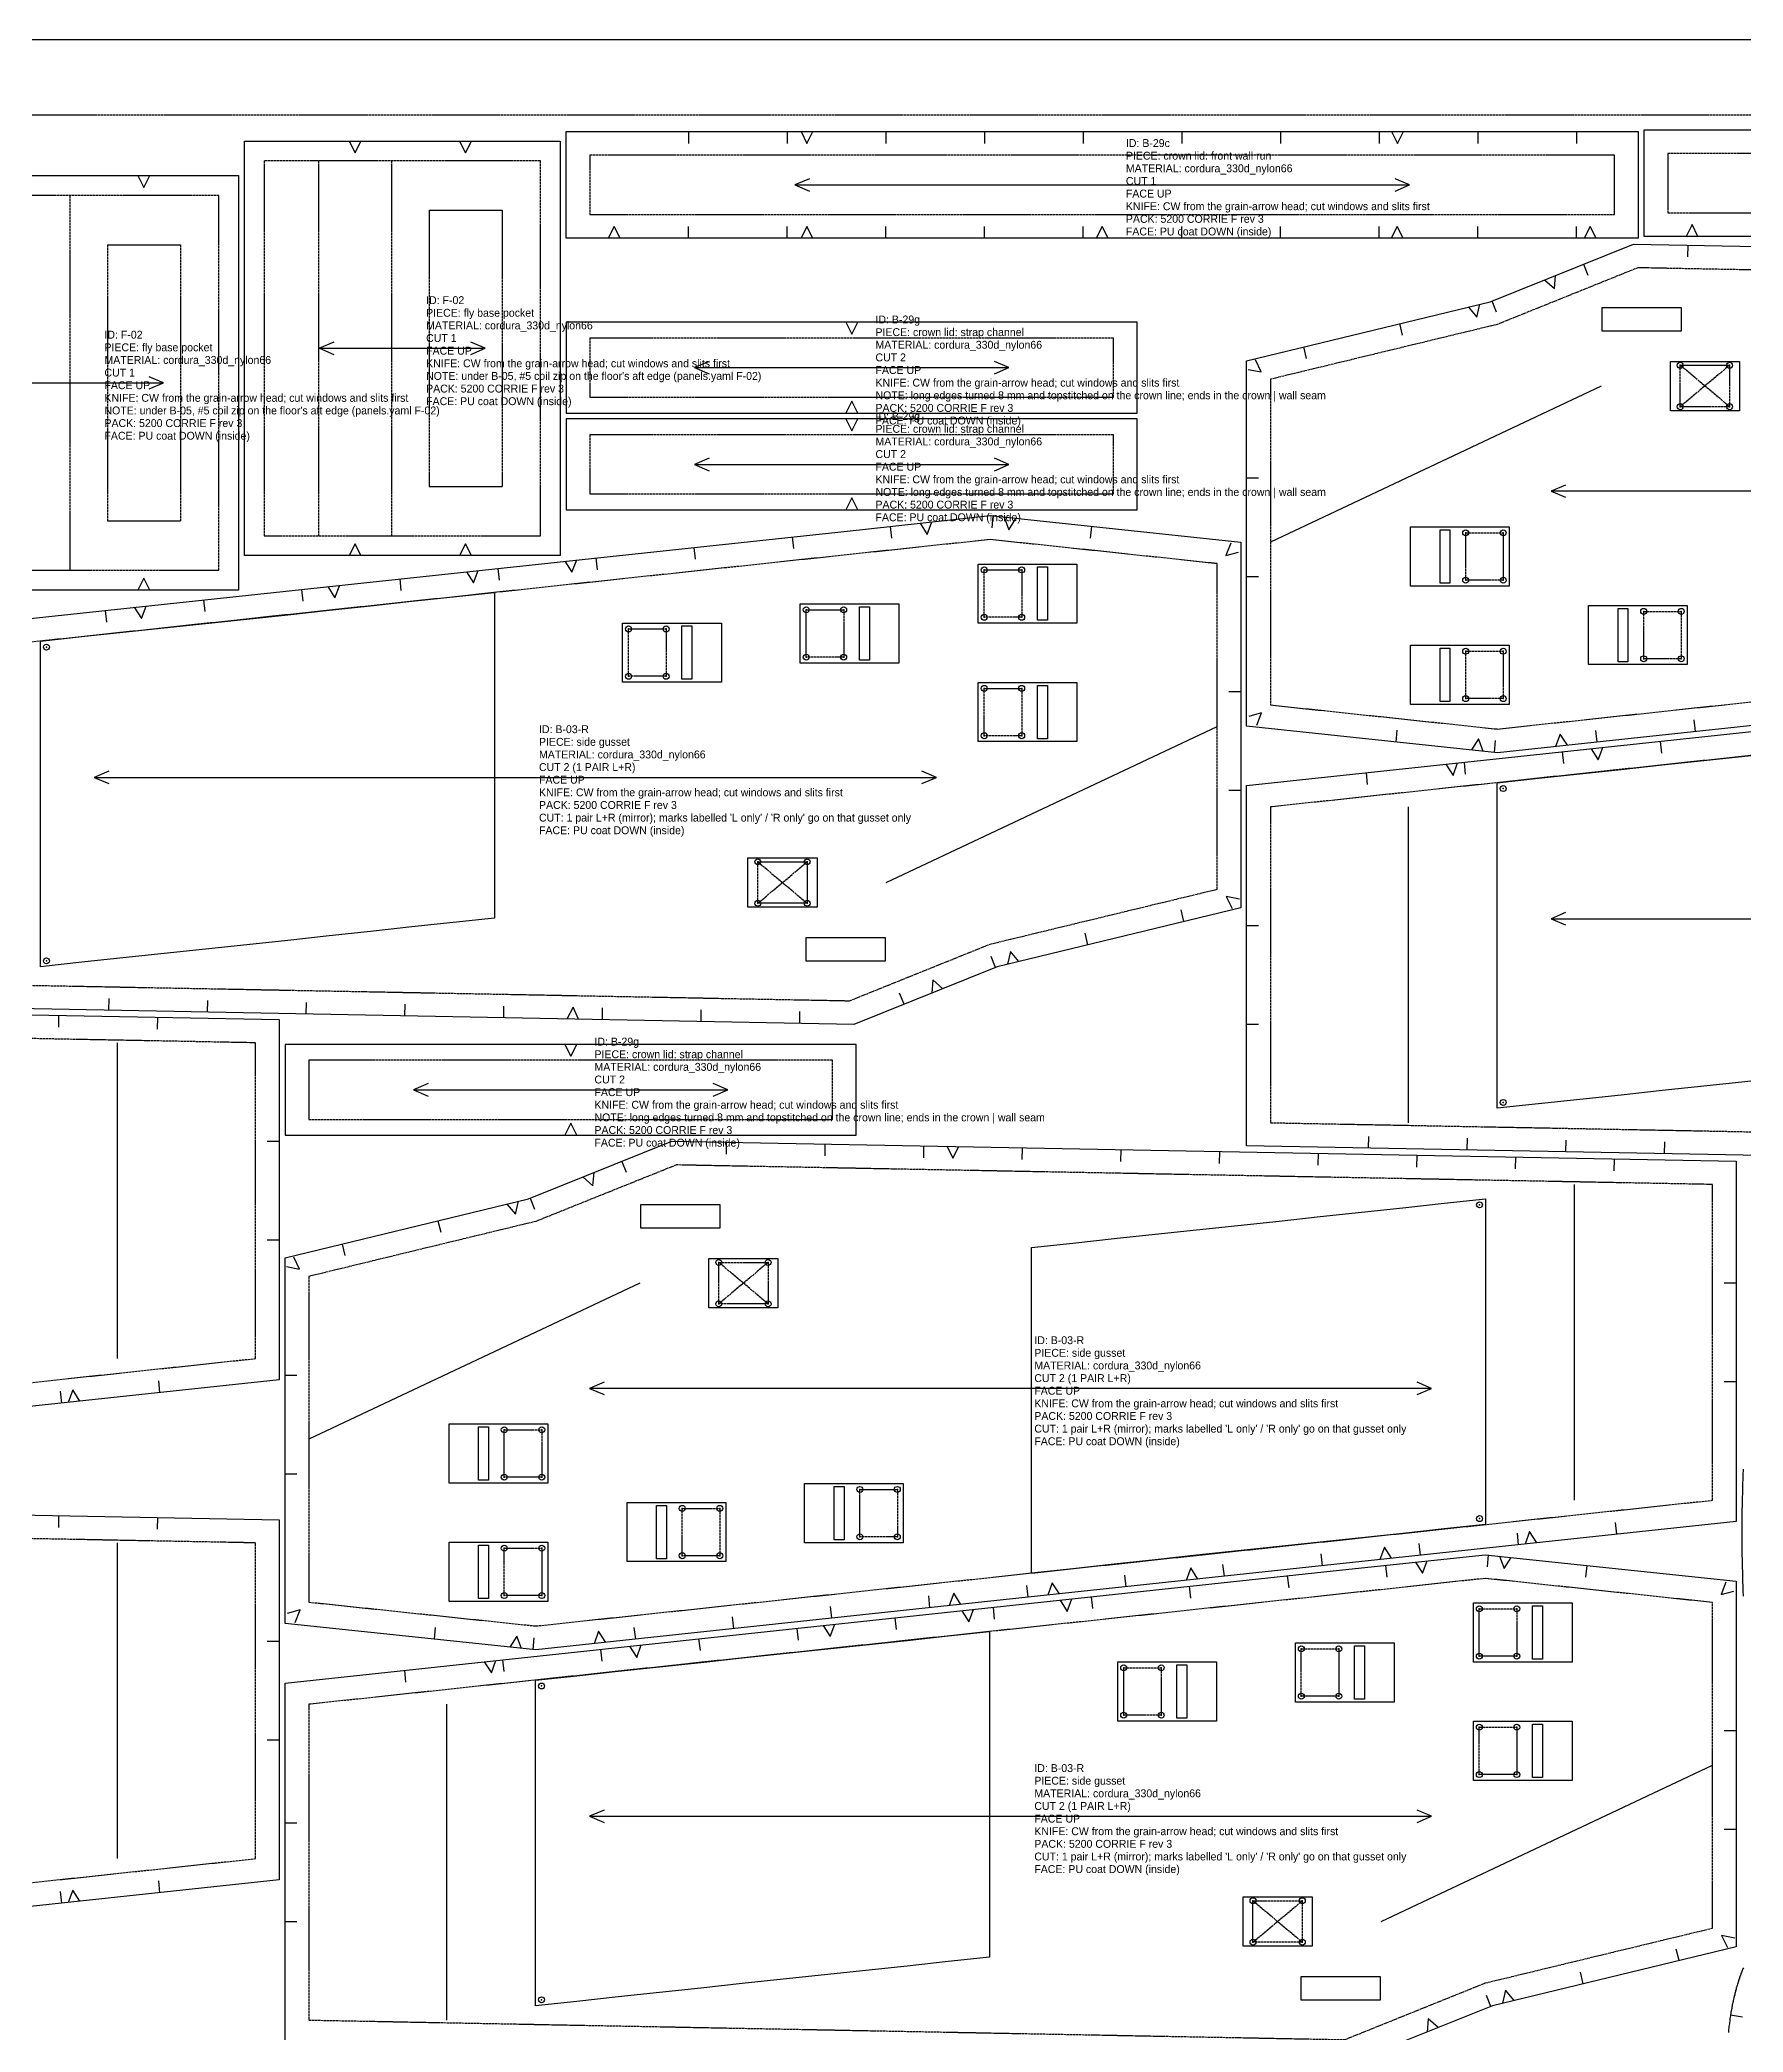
# Model space of a CAD drawing. Header units: millimetres. Extents: x 0 to 8058, y -22 to 1524.
# Drawn here: x 3226 to 4089, y 514 to 1524 of the extents above; entities that cross this region are included whole.
import ezdxf

# ---------------------------------------------------------------- set-up
doc = ezdxf.new("R2010")
doc.units = ezdxf.units.MM
doc.linetypes.add('DASHED', pattern=[1.524, 1.27, -0.254])
for name, color, linetype in [('CUT', 7, 'Continuous'), ('DRILL', 4, 'Continuous'), ('GRAIN', 5, 'Continuous'), ('INTERNAL', 6, 'Continuous'), ('NOTCH', 1, 'Continuous'), ('SEW', 3, 'Continuous'), ('TEXT', 2, 'Continuous')]:
    doc.layers.add(name, color=color, linetype=linetype)

msp = doc.modelspace()

# ---------------------------------------------------------------- linework, layer by layer
at = {"layer": 'CUT'}
for points in [[(3492.7, 1423.5), (3492.7, 1477.5), (4035.9, 1477.5), (4035.9, 1423.5)], [(4038.9, 1424.4), (4038.9, 1478.4), (4582.1, 1478.4), (4582.1, 1424.4)], [(3329.7, 1472.7), (3489.7, 1472.7), (3489.7, 1262.7), (3329.7, 1262.7)], [(3166.7, 1455.2), (3326.7, 1455.2), (3326.7, 1245.2), (3166.7, 1245.2)], [(4572.7, 1410.4), (4572.7, 1227.8), (4037, 1170.5), (3964.6, 1162.8), (3837.5, 1176.2), (3837.5, 1361.4), (3960.9, 1391.3), (4033.5, 1420.5)], [(3782.1, 1380.9), (3492.7, 1380.9), (3492.7, 1334.9), (3782.1, 1334.9)], [(3782.1, 1331.9), (3492.7, 1331.9), (3492.7, 1285.9), (3782.1, 1285.9)], [(3099.3, 1035.3), (3099.3, 1217.8), (3635, 1275.1), (3707.5, 1282.9), (3834.5, 1269.4), (3834.5, 1084.2), (3711.1, 1054.3), (3638.5, 1025.1)], [(3837.5, 963.6), (3837.5, 1146.1), (4373.2, 1203.4), (4445.7, 1211.2), (4572.7, 1197.7), (4572.7, 1012.5), (4449.4, 982.6), (4376.7, 953.4)], [(3347.2, 1027.6), (3347.2, 845), (2811.5, 787.7), (2739, 780), (2612, 793.4), (2612, 978.6), (2735.4, 1008.5), (2808, 1037.8)], [(3639.7, 1015), (3350.2, 1015), (3350.2, 969), (3639.7, 969)], [(4085.5, 955.8), (4085.5, 773.2), (3549.7, 715.9), (3477.3, 708.2), (3350.2, 721.6), (3350.2, 906.8), (3473.6, 936.7), (3546.3, 966)], [(3347.2, 774.1), (3347.2, 591.6), (2811.5, 534.3), (2739, 526.5), (2612, 539.9), (2612, 725.2), (2735.4, 755.1), (2808, 784.3)], [(3350.2, 508.8), (3350.2, 691.4), (3886, 748.7), (3958.4, 756.4), (4085.5, 743), (4085.5, 557.8), (3962.1, 527.9), (3889.5, 498.7)]]:
    msp.add_lwpolyline(points, close=True, dxfattribs=at)
at = {"layer": 'CUT', "linetype": 'CONTINUOUS'}
for points in [[(4057.7, 1388.4), (4057.7, 1376.4), (4017.7, 1376.4), (4017.7, 1388.4)], [(3614.3, 1057.2), (3614.3, 1069.2), (3654.3, 1069.2), (3654.3, 1057.2)], [(3570.5, 933.9), (3570.5, 921.9), (3530.5, 921.9), (3530.5, 933.9)], [(3865.2, 530.7), (3865.2, 542.7), (3905.2, 542.7), (3905.2, 530.7)]]:
    msp.add_lwpolyline(points, close=True, dxfattribs=at)
at = {"layer": 'CUT'}
for points in [[(4089.1, 799.8), (4089.1, 798.8), (4089, 797.7), (4089, 796.6), (4088.9, 795.5), (4088.9, 794.3), (4088.8, 793), (4088.8, 791.7), (4088.8, 790.3), (4088.7, 788.9), (4088.7, 787.3), (4088.6, 785.6), (4088.6, 783.7), (4088.6, 781.5), (4088.5, 779), (4088.5, 775.6), (4088.5, 767.6), (4088.5, 759.6), (4088.5, 756.3), (4088.6, 753.8), (4088.6, 751.6), (4088.6, 749.7), (4088.7, 748), (4088.7, 746.4), (4088.8, 744.9), (4088.8, 743.5), (4088.8, 742.2), (4088.9, 741), (4088.9, 739.8), (4089, 738.6), (4089, 737.5), (4089.1, 736.5), (4089.1, 735.4)], [(4089.2, 547.1), (4089, 546.6), (4088.8, 546.1), (4088.6, 545.7), (4088.4, 545.2), (4088.2, 544.7), (4088, 544.2), (4087.9, 543.7), (4087.7, 543.3), (4087.5, 542.8), (4087.3, 542.3), (4087.2, 541.8), (4087, 541.3), (4086.8, 540.8), (4086.7, 540.3), (4086.5, 539.8), (4086.4, 539.3), (4086.2, 538.8), (4086.1, 538.2), (4085.9, 537.7), (4085.7, 537.2), (4085.6, 536.7), (4085.5, 536.1), (4085.3, 535.6), (4085.2, 535.1), (4085, 534.5), (4084.9, 534), (4084.8, 533.4), (4084.6, 532.9), (4084.5, 532.3), (4084.4, 531.8), (4084.2, 531.2), (4084.1, 530.6), (4084, 530), (4083.9, 529.5), (4083.7, 528.9), (4083.6, 528.3), (4083.5, 527.7), (4083.4, 527.1), (4083.3, 526.5), (4083.2, 525.9), (4083.1, 525.2), (4082.9, 524.6), (4082.8, 524), (4082.7, 523.3), (4082.6, 522.7), (4082.5, 522), (4082.4, 521.4), (4082.3, 520.7), (4082.3, 520), (4082.2, 519.4), (4082.1, 518.7), (4082, 518), (4081.9, 517.3), (4081.8, 516.5), (4081.7, 515.8), (4081.7, 515.1), (4081.6, 514.3)]]:
    msp.add_lwpolyline(points, dxfattribs=at)
at = {"layer": 'DRILL'}
for centre in [(4057.2, 1359.1), (4082.2, 1359.1), (4057.2, 1338.1), (4082.2, 1338.1), (3948.5, 1274.2), (3967.5, 1274.2), (3704.5, 1255.4), (3723.5, 1255.4), (3948.5, 1250.2), (3967.5, 1250.2), (3614.3, 1235.2), (3633.3, 1235.2), (3704.5, 1231.4), (3723.5, 1231.4), (4038.7, 1234.4), (4057.7, 1234.4), (3524.3, 1225.5), (3543.3, 1225.5), (3229.3, 1216.3), (3614.3, 1211.2), (3633.3, 1211.2), (3948.5, 1214.2), (3967.5, 1214.2), (4038.7, 1210.4), (4057.7, 1210.4), (3524.3, 1201.5), (3543.3, 1201.5), (3704.5, 1195.4), (3723.5, 1195.4), (3948.5, 1190.2), (3967.5, 1190.2), (3704.5, 1171.4), (3723.5, 1171.4), (3967.5, 1144.6), (3589.8, 1107.5), (3614.8, 1107.5), (3589.8, 1086.5), (3614.8, 1086.5), (3229.3, 1057.3), (3967.5, 985.6), (3955.5, 933.7), (3570, 904.5), (3595, 904.5), (3570, 883.5), (3595, 883.5), (3461.3, 819.7), (3480.3, 819.7), (3461.3, 795.7), (3480.3, 795.7), (3641.5, 789.5), (3660.5, 789.5), (3551.5, 779.9), (3570.5, 779.9), (3955.5, 774.7), (3461.3, 759.7), (3480.3, 759.7), (3551.5, 755.9), (3570.5, 755.9), (3641.5, 765.5), (3660.5, 765.5), (3461.3, 735.7), (3480.3, 735.7), (3955.4, 729), (3974.4, 729), (3865.2, 708.7), (3884.2, 708.7), (3775.2, 699.1), (3794.2, 699.1), (3955.4, 705), (3974.4, 705), (3480.2, 689.9), (3775.2, 675.1), (3794.2, 675.1), (3865.2, 684.7), (3884.2, 684.7), (3955.4, 669), (3974.4, 669), (3955.4, 645), (3974.4, 645), (3840.7, 581.1), (3865.7, 581.1), (3840.7, 560.1), (3865.7, 560.1), (3480.2, 530.9)]:
    msp.add_circle(centre, 1.5, dxfattribs=at)
for p in [(4057.2, 1359.1), (4082.2, 1359.1), (4057.2, 1338.1), (4082.2, 1338.1), (3948.5, 1274.2), (3967.5, 1274.2), (3704.5, 1255.4), (3723.5, 1255.4), (3948.5, 1250.2), (3967.5, 1250.2), (3614.3, 1235.2), (3633.3, 1235.2), (4038.7, 1234.4), (4057.7, 1234.4), (3524.3, 1225.5), (3543.3, 1225.5), (3704.5, 1231.4), (3723.5, 1231.4), (3229.3, 1216.3), (3948.5, 1214.2), (3967.5, 1214.2), (3524.3, 1201.5), (3543.3, 1201.5), (3614.3, 1211.2), (3633.3, 1211.2), (4038.7, 1210.4), (4057.7, 1210.4), (3704.5, 1195.4), (3723.5, 1195.4), (3948.5, 1190.2), (3967.5, 1190.2), (3704.5, 1171.4), (3723.5, 1171.4), (3967.5, 1144.6), (3589.8, 1107.5), (3614.8, 1107.5), (3589.8, 1086.5), (3614.8, 1086.5), (3229.3, 1057.3), (3967.5, 985.6), (3955.5, 933.7), (3570, 904.5), (3595, 904.5), (3570, 883.5), (3595, 883.5), (3461.3, 819.7), (3480.3, 819.7), (3461.3, 795.7), (3480.3, 795.7), (3641.5, 789.5), (3660.5, 789.5), (3551.5, 779.9), (3570.5, 779.9), (3955.5, 774.7), (3461.3, 759.7), (3480.3, 759.7), (3641.5, 765.5), (3660.5, 765.5), (3551.5, 755.9), (3570.5, 755.9), (3461.3, 735.7), (3480.3, 735.7), (3955.4, 729), (3974.4, 729), (3865.2, 708.7), (3884.2, 708.7), (3775.2, 699.1), (3794.2, 699.1), (3955.4, 705), (3974.4, 705), (3480.2, 689.9), (3865.2, 684.7), (3884.2, 684.7), (3775.2, 675.1), (3794.2, 675.1), (3955.4, 669), (3974.4, 669), (3955.4, 645), (3974.4, 645), (3840.7, 581.1), (3865.7, 581.1), (3840.7, 560.1), (3865.7, 560.1), (3480.2, 530.9)]:
    msp.add_point(p, dxfattribs=at)
at = {"layer": 'GRAIN'}
for points in [[(3615.9, 1453.6), (3608.5, 1450.5), (3615.9, 1447.4)], [(3608.5, 1450.5), (3920, 1450.5)], [(3912.7, 1447.4), (3920, 1450.5), (3912.7, 1453.6)], [(3375, 1370.8), (3367.7, 1367.7), (3375, 1364.6)], [(3367.7, 1367.7), (3451.7, 1367.7)], [(3444.3, 1364.6), (3451.7, 1367.7), (3444.3, 1370.8)], [(3281.3, 1347.1), (3288.7, 1350.2), (3281.3, 1353.3)], [(3565.1, 1361), (3557.7, 1357.9), (3565.1, 1354.7)], [(3557.7, 1357.9), (3717, 1357.9)], [(3709.7, 1354.7), (3717, 1357.9), (3709.7, 1361)], [(3204.7, 1350.2), (3288.7, 1350.2)], [(3565.1, 1312), (3557.7, 1308.9), (3565.1, 1305.7)], [(3557.7, 1308.9), (3717, 1308.9)], [(3709.7, 1305.7), (3717, 1308.9), (3709.7, 1312)], [(3999.1, 1298.4), (3991.8, 1295.3), (3999.1, 1292.2)], [(4418.5, 1295.3), (3991.8, 1295.3)], [(3260.9, 1153.5), (3253.5, 1150.3), (3260.9, 1147.2)], [(3672.9, 1147.2), (3680.3, 1150.3), (3672.9, 1153.5)], [(3253.5, 1150.3), (3680.3, 1150.3)], [(3999.1, 1081.8), (3991.8, 1078.6), (3999.1, 1075.5)], [(3991.8, 1078.6), (4418.5, 1078.6)], [(3422.7, 995.1), (3415.3, 992), (3422.7, 988.8)], [(3415.3, 992), (3574.6, 992)], [(3567.2, 988.8), (3574.6, 992), (3567.2, 995.1)], [(3511.9, 843.8), (3504.5, 840.7), (3511.9, 837.6)], [(3931.2, 840.7), (3504.5, 840.7)], [(3923.9, 837.6), (3931.2, 840.7), (3923.9, 843.8)], [(3511.9, 627), (3504.5, 623.9), (3511.9, 620.8)], [(3923.9, 620.8), (3931.2, 623.9), (3923.9, 627)], [(3504.5, 623.9), (3931.2, 623.9)]]:
    msp.add_lwpolyline(points, dxfattribs=at)
at = {"layer": 'INTERNAL', "linetype": 'CONTINUOUS'}
for points in [[(3423.2, 1437.7), (3460.2, 1437.7)], [(3260.2, 1420.2), (3297.2, 1420.2)], [(4017.2, 1348.6), (3849.5, 1269.5)], [(3423.2, 1297.7), (3460.2, 1297.7)], [(3260.2, 1280.2), (3297.2, 1280.2)], [(3226.3, 1079.3), (3226.3, 1219.3)], [(3654.8, 1097), (3822.5, 1176.1)], [(3964.5, 1007.6), (3964.5, 1147.6)], [(3919.5, 975.3), (3919.5, 1135.3)], [(3265.2, 1015.8), (3265.2, 855.8)], [(4003.5, 944), (4003.5, 784)], [(3958.5, 911.7), (3958.5, 771.7)], [(3530, 894), (3362.2, 814.9)], [(3265.2, 762.4), (3265.2, 602.4)], [(3477.2, 552.9), (3477.2, 692.9)], [(3432.2, 520.6), (3432.2, 680.6)], [(3905.7, 570.6), (4073.5, 649.7)]]:
    msp.add_lwpolyline(points, dxfattribs=at)
for points in [[(4087.2, 1361.1), (4087.2, 1336.1), (4052.2, 1336.1), (4052.2, 1361.1)], [(3970.5, 1277.2), (3970.5, 1247.2), (3920.5, 1247.2), (3920.5, 1277.2)], [(3940.5, 1275.7), (3940.5, 1248.7), (3935.5, 1248.7), (3935.5, 1275.7)], [(3701.5, 1228.4), (3701.5, 1258.4), (3751.5, 1258.4), (3751.5, 1228.4)], [(3731.5, 1229.9), (3731.5, 1256.9), (3736.5, 1256.9), (3736.5, 1229.9)], [(3226.3, 1219.3), (3247.2, 1221.6), (3268.1, 1223.8), (3289, 1226), (3309.9, 1228.3), (3330.8, 1230.5), (3351.7, 1232.7), (3372.6, 1235), (3393.5, 1237.2), (3414.5, 1239.5), (3435.4, 1241.7), (3456.3, 1243.9), (3456.3, 1078.9), (3435.4, 1076.7), (3414.5, 1074.5), (3393.5, 1072.2), (3372.6, 1070), (3351.7, 1067.7), (3330.8, 1065.5), (3309.9, 1063.3), (3289, 1061), (3268.1, 1058.8), (3247.2, 1056.6), (3226.3, 1054.3)], [(3611.3, 1208.2), (3611.3, 1238.2), (3661.3, 1238.2), (3661.3, 1208.2)], [(3641.3, 1209.7), (3641.3, 1236.7), (3646.3, 1236.7), (3646.3, 1209.7)], [(4060.7, 1237.4), (4060.7, 1207.4), (4010.7, 1207.4), (4010.7, 1237.4)], [(4030.7, 1235.9), (4030.7, 1208.9), (4025.7, 1208.9), (4025.7, 1235.9)], [(3521.3, 1198.5), (3521.3, 1228.5), (3571.3, 1228.5), (3571.3, 1198.5)], [(3551.3, 1200), (3551.3, 1227), (3556.3, 1227), (3556.3, 1200)], [(3970.5, 1217.2), (3970.5, 1187.2), (3920.5, 1187.2), (3920.5, 1217.2)], [(3940.5, 1215.7), (3940.5, 1188.7), (3935.5, 1188.7), (3935.5, 1215.7)], [(3701.5, 1168.4), (3701.5, 1198.4), (3751.5, 1198.4), (3751.5, 1168.4)], [(3731.5, 1169.9), (3731.5, 1196.9), (3736.5, 1196.9), (3736.5, 1169.9)], [(3964.5, 1147.6), (3985.4, 1149.9), (4006.3, 1152.1), (4027.2, 1154.3), (4048.1, 1156.6), (4069.1, 1158.8), (4090, 1161.1), (4110.9, 1163.3), (4131.8, 1165.5), (4152.7, 1167.8), (4173.6, 1170), (4194.5, 1172.2), (4194.5, 1007.2), (4173.6, 1005), (4152.7, 1002.8), (4131.8, 1000.5), (4110.9, 998.3), (4090, 996.1), (4069.1, 993.8), (4048.1, 991.6), (4027.2, 989.3), (4006.3, 987.1), (3985.4, 984.9), (3964.5, 982.6)], [(3584.8, 1084.5), (3584.8, 1109.5), (3619.8, 1109.5), (3619.8, 1084.5)], [(3958.5, 771.7), (3937.6, 769.5), (3916.7, 767.2), (3895.7, 765), (3874.8, 762.8), (3853.9, 760.5), (3833, 758.3), (3812.1, 756.1), (3791.2, 753.8), (3770.3, 751.6), (3749.4, 749.3), (3728.5, 747.1), (3728.5, 912.1), (3749.4, 914.3), (3770.3, 916.6), (3791.2, 918.8), (3812.1, 921.1), (3833, 923.3), (3853.9, 925.5), (3874.8, 927.8), (3895.7, 930), (3916.7, 932.2), (3937.6, 934.5), (3958.5, 936.7)], [(3600, 906.5), (3600, 881.5), (3565, 881.5), (3565, 906.5)], [(3483.3, 822.7), (3483.3, 792.7), (3433.3, 792.7), (3433.3, 822.7)], [(3453.3, 821.2), (3453.3, 794.2), (3448.3, 794.2), (3448.3, 821.2)], [(3663.5, 792.5), (3663.5, 762.5), (3613.5, 762.5), (3613.5, 792.5)], [(3633.5, 791), (3633.5, 764), (3628.5, 764), (3628.5, 791)], [(3573.5, 782.9), (3573.5, 752.9), (3523.5, 752.9), (3523.5, 782.9)], [(3543.5, 781.4), (3543.5, 754.4), (3538.5, 754.4), (3538.5, 781.4)], [(3483.3, 762.7), (3483.3, 732.7), (3433.3, 732.7), (3433.3, 762.7)], [(3453.3, 761.2), (3453.3, 734.2), (3448.3, 734.2), (3448.3, 761.2)], [(3952.4, 702), (3952.4, 732), (4002.4, 732), (4002.4, 702)], [(3982.4, 703.5), (3982.4, 730.5), (3987.4, 730.5), (3987.4, 703.5)], [(3477.2, 692.9), (3498.1, 695.1), (3519.1, 697.4), (3540, 699.6), (3560.9, 701.8), (3581.8, 704.1), (3602.7, 706.3), (3623.6, 708.5), (3644.5, 710.8), (3665.4, 713), (3686.3, 715.3), (3707.2, 717.5), (3707.2, 552.5), (3686.3, 550.3), (3665.4, 548), (3644.5, 545.8), (3623.6, 543.5), (3602.7, 541.3), (3581.8, 539.1), (3560.9, 536.8), (3540, 534.6), (3519.1, 532.4), (3498.1, 530.1), (3477.2, 527.9)], [(3862.2, 681.7), (3862.2, 711.7), (3912.2, 711.7), (3912.2, 681.7)], [(3892.2, 683.2), (3892.2, 710.2), (3897.2, 710.2), (3897.2, 683.2)], [(3772.2, 672.1), (3772.2, 702.1), (3822.2, 702.1), (3822.2, 672.1)], [(3802.2, 673.6), (3802.2, 700.6), (3807.2, 700.6), (3807.2, 673.6)], [(3952.4, 642), (3952.4, 672), (4002.4, 672), (4002.4, 642)], [(3982.4, 643.5), (3982.4, 670.5), (3987.4, 670.5), (3987.4, 643.5)], [(3835.7, 558.1), (3835.7, 583.1), (3870.7, 583.1), (3870.7, 558.1)]]:
    msp.add_lwpolyline(points, close=True, dxfattribs=at)
at = {"layer": 'NOTCH'}
for points in [[(3554.7, 1477.5), (3554.7, 1471.5)], [(3604.7, 1477.5), (3604.7, 1471.5)], [(3611.7, 1477.5), (3614.7, 1471.5), (3617.7, 1477.5)], [(3654.7, 1477.5), (3654.7, 1471.5)], [(3704.7, 1477.5), (3704.7, 1471.5)], [(3754.7, 1477.5), (3754.7, 1471.5)], [(3804.7, 1477.5), (3804.7, 1471.5)], [(3854.7, 1477.5), (3854.7, 1471.5)], [(3904.7, 1477.5), (3904.7, 1471.5)], [(3910.9, 1477.5), (3913.9, 1471.5), (3916.9, 1477.5)], [(3954.7, 1477.5), (3954.7, 1471.5)], [(4004.7, 1477.5), (4004.7, 1471.5)], [(3382.7, 1472.7), (3385.7, 1466.7), (3388.7, 1472.7)], [(3438.7, 1472.7), (3441.7, 1466.7), (3444.7, 1472.7)], [(3275.7, 1455.2), (3278.7, 1449.2), (3281.7, 1455.2)], [(3520, 1423.5), (3517, 1429.5), (3514, 1423.5)], [(3554.7, 1423.5), (3554.7, 1429.5)], [(3604.7, 1423.5), (3604.7, 1429.5)], [(3617.7, 1423.5), (3614.7, 1429.5), (3611.7, 1423.5)], [(3654.7, 1423.5), (3654.7, 1429.5)], [(3704.7, 1423.5), (3704.7, 1429.5)], [(3754.7, 1423.5), (3754.7, 1429.5)], [(3767.3, 1423.5), (3764.3, 1429.5), (3761.3, 1423.5)], [(3804.7, 1423.5), (3804.7, 1429.5)], [(3854.7, 1423.5), (3854.7, 1429.5)], [(3904.7, 1423.5), (3904.7, 1429.5)], [(3916.8, 1423.5), (3913.8, 1429.5), (3910.8, 1423.5)], [(3954.7, 1423.5), (3954.7, 1429.5)], [(4004.7, 1423.5), (4004.7, 1429.5)], [(4014.6, 1423.5), (4011.6, 1429.5), (4008.6, 1423.5)], [(4066.2, 1424.4), (4063.2, 1430.4), (4060.2, 1424.4)], [(4061.1, 1420), (4060.9, 1414)], [(3988.5, 1402.4), (3993.5, 1398), (3994, 1404.6)], [(4008.2, 1410.3), (4010.4, 1404.8)], [(3949.9, 1388.6), (3954.2, 1383.5), (3955.7, 1390)], [(3961.8, 1391.7), (3964, 1386.1)], [(3634.4, 1380.9), (3637.4, 1374.9), (3640.4, 1380.9)], [(3914.9, 1380.2), (3916.3, 1374.3)], [(3866.3, 1368.4), (3867.7, 1362.6)], [(3838.2, 1357), (3844.8, 1355.7), (3841.9, 1361.8)], [(3640.4, 1334.9), (3637.4, 1340.9), (3634.4, 1334.9)], [(3634.4, 1331.9), (3637.4, 1325.9), (3640.4, 1331.9)], [(3837.5, 1302), (3843.5, 1302)], [(3640.4, 1285.9), (3637.4, 1291.9), (3634.4, 1285.9)], [(3708.9, 1282.7), (3708.4, 1276.7)], [(3714.6, 1282.1), (3717, 1275.8), (3720.6, 1281.5)], [(3607.2, 1272.1), (3607.8, 1266.2)], [(3656.9, 1277.4), (3657.5, 1271.5)], [(3672, 1279.1), (3675.6, 1273.4), (3678, 1279.7)], [(3758.9, 1277.4), (3758.2, 1271.5)], [(3388.7, 1262.7), (3385.7, 1268.7), (3382.7, 1262.7)], [(3444.7, 1262.7), (3441.7, 1268.7), (3438.7, 1262.7)], [(3557.4, 1266.8), (3558.1, 1260.8)], [(3829.4, 1268.9), (3827, 1262.7), (3833.4, 1264.4)], [(3442.1, 1254.5), (3445.7, 1248.8), (3448.1, 1255.1)], [(3458, 1256.2), (3458.7, 1250.2)], [(3492, 1259.8), (3495.6, 1254.2), (3498, 1260.5)], [(3507.7, 1261.5), (3508.4, 1255.5)], [(3837.5, 1252), (3843.5, 1252)], [(3281.7, 1245.2), (3278.7, 1251.2), (3275.7, 1245.2)], [(3358.6, 1245.5), (3359.2, 1239.6)], [(3371.9, 1247), (3375.5, 1241.3), (3377.9, 1247.6)], [(3408.3, 1250.9), (3408.9, 1244.9)], [(3259.1, 1234.9), (3259.8, 1228.9)], [(3273.8, 1236.5), (3277.4, 1230.8), (3279.8, 1237.1)], [(3308.9, 1240.2), (3309.5, 1234.3)], [(3834.5, 1193.6), (3828.5, 1193.6)], [(3842.6, 1176.7), (3845, 1183), (3838.6, 1181.2)], [(3913.2, 1168.2), (3913.8, 1174.2)], [(4000, 1166.6), (3996.4, 1172.2), (3994, 1165.9)], [(4015.1, 1168.2), (4014.5, 1174.1)], [(4064.9, 1173.5), (4064.2, 1179.5)], [(3957.4, 1163.5), (3955, 1169.8), (3951.4, 1164.2)], [(3963.1, 1162.9), (3963.6, 1168.9)], [(3997.4, 1163.2), (3998, 1157.3)], [(4012.1, 1164.8), (4015.7, 1159.1), (4018, 1165.4)], [(4047.1, 1168.5), (4047.7, 1162.6)], [(3898, 1152.6), (3898.6, 1146.6)], [(3938.5, 1156.9), (3942.1, 1151.3), (3944.4, 1157.6)], [(3947.7, 1157.9), (3948.3, 1151.9)], [(3834.5, 1143.6), (3828.5, 1143.6)], [(3805.7, 1077.2), (3804.3, 1083.1)], [(3833.8, 1088.6), (3827.2, 1089.9), (3830.1, 1083.9)], [(3757.1, 1065.5), (3755.7, 1071.3)], [(3837.5, 1075.3), (3843.5, 1075.3)], [(3722.1, 1057), (3717.8, 1062.1), (3716.3, 1055.6)], [(3710.2, 1054), (3708, 1059.5)], [(3663.9, 1035.3), (3661.6, 1040.9)], [(3683.5, 1043.2), (3678.5, 1047.7), (3678, 1041)], [(3261, 1032.2), (3261.1, 1038.2)], [(3311, 1031.3), (3311.1, 1037.3)], [(3361, 1030.3), (3361.1, 1036.3)], [(3411, 1029.4), (3411.1, 1035.4)], [(3461, 1028.4), (3461.1, 1034.4)], [(3499, 1027.7), (3496.2, 1033.8), (3493, 1027.8)], [(3511, 1027.5), (3511.1, 1033.5)], [(3561, 1026.5), (3561.1, 1032.5)], [(3611, 1025.6), (3611.1, 1031.6)], [(3235.5, 1029.7), (3235.4, 1023.7)], [(3285.5, 1028.7), (3285.4, 1022.7)], [(3837.5, 1025.3), (3843.5, 1025.3)], [(3492, 1015), (3495, 1009), (3498, 1015)], [(3498, 969), (3495, 975), (3492, 969)], [(3347.2, 965.8), (3341.2, 965.8)], [(3573.8, 965.4), (3573.7, 959.4)], [(3623.8, 964.5), (3623.7, 958.5)], [(3673.8, 963.5), (3673.7, 957.5)], [(3685.7, 963.3), (3688.6, 957.3), (3691.7, 963.2)], [(3723.8, 962.6), (3723.6, 956.6)], [(3773.8, 961.7), (3773.6, 955.7)], [(3823.7, 960.7), (3823.6, 954.7)], [(3873.7, 959.8), (3873.6, 953.8)], [(3899.3, 962.4), (3899.4, 968.4)], [(3949.3, 961.5), (3949.4, 967.5)], [(3999.3, 960.5), (3999.4, 966.5)], [(4049.2, 959.6), (4049.4, 965.6)], [(3501.2, 947.8), (3506.2, 943.4), (3506.8, 950.1)], [(3520.9, 955.7), (3523.1, 950.2)], [(3923.7, 958.8), (3923.6, 952.8)], [(3973.7, 957.9), (3973.6, 951.9)], [(4023.7, 956.9), (4023.6, 950.9)], [(3462.6, 934.1), (3467, 928.9), (3468.5, 935.5)], [(3474.5, 937.1), (3476.7, 931.5)], [(3427.6, 925.6), (3429.1, 919.8)], [(3347.2, 915.8), (3341.2, 915.8)], [(3379.1, 913.8), (3380.5, 908)], [(3351, 902.5), (3357.5, 901.1), (3354.7, 907.2)], [(4085.5, 894), (4079.5, 894)], [(3237.1, 833.2), (3236.4, 839.2)], [(3246.3, 834.2), (3242.7, 839.9), (3240.3, 833.6)], [(3286.8, 838.6), (3286.2, 844.5)], [(3350.2, 847.4), (3356.2, 847.4)], [(4085.5, 844), (4079.5, 844)], [(3350.2, 797.4), (3356.2, 797.4)], [(3235.5, 776.2), (3235.4, 770.2)], [(3285.5, 775.3), (3285.4, 769.3)], [(3975.3, 761.4), (3974.7, 767.4)], [(3984.5, 762.4), (3980.9, 768.1), (3978.6, 761.8)], [(4025, 766.8), (4024.4, 772.7)], [(3910.9, 754.6), (3907.3, 760.2), (3905, 753.9)], [(3925.6, 756.1), (3925, 762.1)], [(3812.8, 744.1), (3809.2, 749.7), (3806.9, 743.4)], [(3826.2, 745.5), (3825.5, 751.5)], [(3875.9, 750.8), (3875.2, 756.8)], [(3907.8, 751), (3908.5, 745)], [(3923, 752.6), (3926.6, 747), (3928.9, 753.3)], [(3959.8, 756.3), (3959.3, 750.3)], [(3965.6, 755.7), (3968, 749.4), (3971.6, 755)], [(4009.8, 751), (4009.2, 745)], [(3726.7, 734.9), (3726.1, 740.8)], [(3742.6, 736.6), (3739, 742.2), (3736.7, 735.9)], [(3776.5, 740.2), (3775.8, 746.1)], [(3808.4, 740.4), (3809, 734.4)], [(3858.1, 745.7), (3858.8, 739.7)], [(4080.4, 742.5), (4077.9, 736.2), (4084.4, 738)], [(3355.3, 722.1), (3357.8, 728.4), (3351.3, 726.6)], [(3627.3, 724.2), (3626.7, 730.2)], [(3677, 729.5), (3676.4, 735.5)], [(3692.7, 731.2), (3689.1, 736.9), (3686.8, 730.6)], [(3693.1, 728), (3696.7, 722.4), (3699, 728.7)], [(3709, 729.7), (3709.6, 723.8)], [(3743, 733.4), (3746.6, 727.7), (3748.9, 734)], [(3758.7, 735.1), (3759.3, 729.1)], [(3425.9, 713.6), (3426.5, 719.6)], [(3512.7, 712), (3509.1, 717.6), (3506.8, 711.3)], [(3527.9, 713.6), (3527.2, 719.6)], [(3577.6, 718.9), (3576.9, 724.9)], [(3609.5, 719.1), (3610.2, 713.1)], [(3622.9, 720.5), (3626.5, 714.9), (3628.8, 721.2)], [(3659.3, 724.4), (3659.9, 718.5)], [(3347.2, 712.4), (3341.2, 712.4)], [(3470.1, 708.9), (3467.7, 715.2), (3464.1, 709.6)], [(3475.9, 708.3), (3476.4, 714.3)], [(3510.1, 708.5), (3510.7, 702.5)], [(3524.8, 710), (3528.4, 704.4), (3530.7, 710.7)], [(3559.8, 713.8), (3560.5, 707.8)], [(3410.7, 697.8), (3411.3, 691.9)], [(3451.2, 702.2), (3454.8, 696.5), (3457.1, 702.8)], [(3460.4, 703.2), (3461, 697.2)], [(4085.5, 667.2), (4079.5, 667.2)], [(3347.2, 662.4), (3341.2, 662.4)], [(3350.2, 620.6), (3356.2, 620.6)], [(4085.5, 617.2), (4079.5, 617.2)], [(3237.1, 579.8), (3236.4, 585.8)], [(3246.3, 580.8), (3242.7, 586.4), (3240.3, 580.1)], [(3286.8, 585.1), (3286.2, 591.1)], [(3350.2, 570.6), (3356.2, 570.6)], [(4056.7, 550.8), (4055.2, 556.6)], [(4084.8, 562.1), (4078.2, 563.5), (4081.1, 557.4)], [(3973.1, 530.5), (3968.7, 535.7), (3967.2, 529.1)], [(4008.1, 539), (4006.7, 544.9)], [(3961.2, 527.5), (3959, 533.1)], [(3934.5, 516.8), (3929.5, 521.2), (3928.9, 514.5)], [(4082.7, 523.2), (4088.7, 522.3)]]:
    msp.add_lwpolyline(points, dxfattribs=at)
at = {"layer": 'SEW', "linetype": 'DASHED'}
for points in [[(3504.7, 1435.5), (4023.9, 1435.5), (4023.9, 1465.5), (3504.7, 1465.5)], [(4050.9, 1436.4), (4570.1, 1436.4), (4570.1, 1466.4), (4050.9, 1466.4)], [(3339.7, 1462.7), (3339.7, 1272.7), (3479.7, 1272.7), (3479.7, 1462.7)], [(3176.7, 1445.2), (3176.7, 1255.2), (3316.7, 1255.2), (3316.7, 1445.2)], [(4560.7, 1398.6), (4035.7, 1408.5), (3964.5, 1379.8), (3849.5, 1352), (3849.5, 1187), (3964.5, 1174.8), (4035.7, 1182.4), (4560.7, 1238.6)], [(3504.7, 1372.9), (3504.7, 1342.9), (3770.1, 1342.9), (3770.1, 1372.9)], [(4082.2, 1359.1), (4082.2, 1338.1), (4057.2, 1338.1), (4057.2, 1359.1)], [(3504.7, 1323.9), (3504.7, 1293.9), (3770.1, 1293.9), (3770.1, 1323.9)], [(3967.5, 1274.2), (3967.5, 1250.2), (3948.5, 1250.2), (3948.5, 1274.2)], [(3111.3, 1047), (3636.3, 1037.1), (3707.5, 1065.8), (3822.5, 1093.6), (3822.5, 1258.6), (3707.5, 1270.8), (3636.3, 1263.2), (3111.3, 1207)], [(3704.5, 1231.4), (3704.5, 1255.4), (3723.5, 1255.4), (3723.5, 1231.4)], [(3614.3, 1211.2), (3614.3, 1235.2), (3633.3, 1235.2), (3633.3, 1211.2)], [(4057.7, 1234.4), (4057.7, 1210.4), (4038.7, 1210.4), (4038.7, 1234.4)], [(3524.3, 1201.5), (3524.3, 1225.5), (3543.3, 1225.5), (3543.3, 1201.5)], [(3967.5, 1214.2), (3967.5, 1190.2), (3948.5, 1190.2), (3948.5, 1214.2)], [(3704.5, 1171.4), (3704.5, 1195.4), (3723.5, 1195.4), (3723.5, 1171.4)], [(3849.5, 975.3), (4374.5, 965.4), (4445.7, 994.1), (4560.7, 1021.9), (4560.7, 1186.9), (4445.7, 1199.1), (4374.5, 1191.5), (3849.5, 1135.3)], [(3589.8, 1086.5), (3589.8, 1107.5), (3614.8, 1107.5), (3614.8, 1086.5)], [(3335.2, 1015.8), (2810.2, 1025.7), (2739, 997.1), (2624, 969.2), (2624, 804.2), (2739, 792.1), (2810.2, 799.7), (3335.2, 855.8)], [(3362.2, 1007), (3362.2, 977), (3627.7, 977), (3627.7, 1007)], [(4073.5, 944), (3548.5, 953.9), (3477.3, 925.3), (3362.2, 897.4), (3362.2, 732.4), (3477.3, 720.3), (3548.5, 727.9), (4073.5, 784)], [(3595, 904.5), (3595, 883.5), (3570, 883.5), (3570, 904.5)], [(3480.3, 819.7), (3480.3, 795.7), (3461.3, 795.7), (3461.3, 819.7)], [(3660.5, 789.5), (3660.5, 765.5), (3641.5, 765.5), (3641.5, 789.5)], [(3570.5, 779.9), (3570.5, 755.9), (3551.5, 755.9), (3551.5, 779.9)], [(3335.2, 762.4), (2810.2, 772.3), (2739, 743.6), (2624, 715.7), (2624, 550.7), (2739, 538.6), (2810.2, 546.2), (3335.2, 602.4)], [(3480.3, 759.7), (3480.3, 735.7), (3461.3, 735.7), (3461.3, 759.7)], [(3362.2, 520.6), (3887.2, 510.7), (3958.4, 539.4), (4073.5, 567.2), (4073.5, 732.2), (3958.4, 744.4), (3887.2, 736.7), (3362.2, 680.6)], [(3955.4, 705), (3955.4, 729), (3974.4, 729), (3974.4, 705)], [(3865.2, 684.7), (3865.2, 708.7), (3884.2, 708.7), (3884.2, 684.7)], [(3775.2, 675.1), (3775.2, 699.1), (3794.2, 699.1), (3794.2, 675.1)], [(3955.4, 645), (3955.4, 669), (3974.4, 669), (3974.4, 645)], [(3840.7, 560.1), (3840.7, 581.1), (3865.7, 581.1), (3865.7, 560.1)]]:
    msp.add_lwpolyline(points, close=True, dxfattribs=at)
for points in [[(3367.2, 1462.7), (3367.2, 1272.7)], [(3404.2, 1462.7), (3404.2, 1272.7)], [(3241.2, 1445.2), (3241.2, 1255.2)], [(3423.2, 1437.7), (3423.2, 1297.7)], [(3460.2, 1437.7), (3460.2, 1297.7)], [(3260.2, 1420.2), (3260.2, 1280.2)], [(3297.2, 1420.2), (3297.2, 1280.2)], [(4082.2, 1359.1), (4057.2, 1338.1)], [(4082.2, 1338.1), (4057.2, 1359.1)], [(3589.8, 1086.5), (3614.8, 1107.5)], [(3589.8, 1107.5), (3614.8, 1086.5)], [(3595, 904.5), (3570, 883.5)], [(3595, 883.5), (3570, 904.5)], [(3840.7, 560.1), (3865.7, 581.1)], [(3840.7, 581.1), (3865.7, 560.1)]]:
    msp.add_lwpolyline(points, dxfattribs=at)
at = {"layer": 'TEXT', "linetype": 'DASHED'}
msp.add_line((0, 1486), (7996.3, 1486), dxfattribs=at)
at = {"layer": 'TEXT'}
msp.add_lwpolyline([(0, 0), (7996.3, 0), (7996.3, 1524), (0, 1524)], close=True, dxfattribs=at)

# ---------------------------------------------------------------- texts
for s, p in [('PIECE: crown lid: front wall run', (3776.3, 1463.3)), ('ID: B-29c', (3776.3, 1469.7)), ('CUT 1', (3776.3, 1450.5)), ('MATERIAL: cordura_330d_nylon66', (3776.3, 1456.9)), ('FACE UP', (3776.3, 1444.1)), ('KNIFE: CW from the grain-arrow head; cut windows and slits first', (3776.3, 1437.7)), ('PACK: 5200 CORRIE F rev 3', (3776.3, 1431.3)), ('FACE: PU coat DOWN (inside)', (3776.3, 1424.9)), ('ID: F-02', (3421.7, 1390.1)), ('PIECE: fly base pocket', (3421.7, 1383.7)), ('ID: B-29g', (3649.4, 1380.3)), ('ID: F-02', (3258.7, 1372.6)), ('CUT 1', (3421.7, 1370.9)), ('MATERIAL: cordura_330d_nylon66', (3421.7, 1377.3)), ('PIECE: crown lid: strap channel', (3649.4, 1373.9)), ('PIECE: fly base pocket', (3258.7, 1366.2)), ('MATERIAL: cordura_330d_nylon66', (3258.7, 1359.8)), ('FACE UP', (3421.7, 1364.5)), ('CUT 2', (3649.4, 1361.1)), ('MATERIAL: cordura_330d_nylon66', (3649.4, 1367.5)), ('CUT 1', (3258.7, 1353.4)), ('KNIFE: CW from the grain-arrow head; cut windows and slits first', (3421.7, 1358.1)), ("NOTE: under B-05, #5 coil zip on the floor's aft edge (panels.yaml F-02)", (3421.7, 1351.7)), ('FACE UP', (3649.4, 1354.7)), ('FACE UP', (3258.7, 1347)), ('KNIFE: CW from the grain-arrow head; cut windows and slits first', (3258.7, 1340.6)), ('PACK: 5200 CORRIE F rev 3', (3421.7, 1345.3)), ('FACE: PU coat DOWN (inside)', (3421.7, 1338.9)), ('KNIFE: CW from the grain-arrow head; cut windows and slits first', (3649.4, 1348.3)), ('NOTE: long edges turned 8 mm and topstitched on the crown line; ends in the crown | wall seam', (3649.4, 1341.9)), ("NOTE: under B-05, #5 coil zip on the floor's aft edge (panels.yaml F-02)", (3258.7, 1334.2)), ('PACK: 5200 CORRIE F rev 3', (3649.4, 1335.5)), ('FACE: PU coat DOWN (inside)', (3649.4, 1329.1)), ('ID: B-29g', (3649.4, 1331.3)), ('PACK: 5200 CORRIE F rev 3', (3258.7, 1327.8)), ('FACE: PU coat DOWN (inside)', (3258.7, 1321.4)), ('PIECE: crown lid: strap channel', (3649.4, 1324.9)), ('MATERIAL: cordura_330d_nylon66', (3649.4, 1318.5)), ('CUT 2', (3649.4, 1312.1)), ('FACE UP', (3649.4, 1305.7)), ('KNIFE: CW from the grain-arrow head; cut windows and slits first', (3649.4, 1299.3)), ('NOTE: long edges turned 8 mm and topstitched on the crown line; ends in the crown | wall seam', (3649.4, 1292.9)), ('PACK: 5200 CORRIE F rev 3', (3649.4, 1286.5)), ('FACE: PU coat DOWN (inside)', (3649.4, 1280.1)), ('ID: B-03-R', (3478.9, 1172.7)), ('PIECE: side gusset', (3478.9, 1166.3)), ('MATERIAL: cordura_330d_nylon66', (3478.9, 1159.9)), ('CUT 2 (1 PAIR L+R)', (3478.9, 1153.5)), ('FACE UP', (3478.9, 1147.1)), ('KNIFE: CW from the grain-arrow head; cut windows and slits first', (3478.9, 1140.7)), ("CUT: 1 pair L+R (mirror); marks labelled 'L only' / 'R only' go on that gusset only", (3478.9, 1127.9)), ('PACK: 5200 CORRIE F rev 3', (3478.9, 1134.3)), ('FACE: PU coat DOWN (inside)', (3478.9, 1121.5)), ('PIECE: crown lid: strap channel', (3507, 1008)), ('ID: B-29g', (3507, 1014.4)), ('MATERIAL: cordura_330d_nylon66', (3507, 1001.6)), ('CUT 2', (3507, 995.2)), ('FACE UP', (3507, 988.8)), ('KNIFE: CW from the grain-arrow head; cut windows and slits first', (3507, 982.4)), ('NOTE: long edges turned 8 mm and topstitched on the crown line; ends in the crown | wall seam', (3507, 976)), ('PACK: 5200 CORRIE F rev 3', (3507, 969.6)), ('FACE: PU coat DOWN (inside)', (3507, 963.2)), ('ID: B-03-R', (3729.9, 863.1)), ('PIECE: side gusset', (3729.9, 856.7)), ('CUT 2 (1 PAIR L+R)', (3729.9, 843.9)), ('MATERIAL: cordura_330d_nylon66', (3729.9, 850.3)), ('FACE UP', (3729.9, 837.5)), ('KNIFE: CW from the grain-arrow head; cut windows and slits first', (3729.9, 831.1)), ('PACK: 5200 CORRIE F rev 3', (3729.9, 824.7)), ("CUT: 1 pair L+R (mirror); marks labelled 'L only' / 'R only' go on that gusset only", (3729.9, 818.3)), ('FACE: PU coat DOWN (inside)', (3729.9, 811.9)), ('ID: B-03-R', (3729.9, 646.3)), ('PIECE: side gusset', (3729.9, 639.9)), ('MATERIAL: cordura_330d_nylon66', (3729.9, 633.5)), ('CUT 2 (1 PAIR L+R)', (3729.9, 627.1)), ('FACE UP', (3729.9, 620.7)), ('KNIFE: CW from the grain-arrow head; cut windows and slits first', (3729.9, 614.3)), ("CUT: 1 pair L+R (mirror); marks labelled 'L only' / 'R only' go on that gusset only", (3729.9, 601.5)), ('PACK: 5200 CORRIE F rev 3', (3729.9, 607.9)), ('FACE: PU coat DOWN (inside)', (3729.9, 595.1))]:
    msp.add_text(s, height=4, dxfattribs=at).set_placement(p)

doc.saveas('drawing.dxf')
